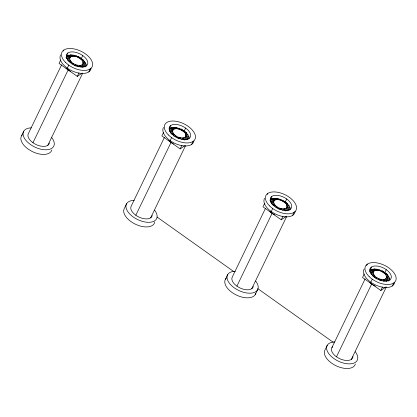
<?xml version="1.0" encoding="UTF-8"?>
<svg xmlns="http://www.w3.org/2000/svg" width="417" height="417" viewBox="0 0 417 417"><rect width="100%" height="100%" fill="white"/><g stroke="black" fill="none" stroke-linecap="round" stroke-linejoin="round"><path stroke-width="0.63" d="M75.884 66.162L76.155 64.984C73.324 63.822 70.03 61.867 69.639 58.526L70.666 56.759C76.316 54.309 80.888 59.615 85.104 62.347L86.09 64.312L86.361 66.152L83.139 63.129L82.352 60.741M178.721 138.679L178.992 137.495C176.162 136.333 172.873 134.383 172.482 131.042L173.503 129.275C179.159 126.825 183.73 132.126 187.947 134.858L188.932 136.823L189.198 138.668L185.977 135.645L185.19 133.258M279.817 209.574L280.083 208.396C277.253 207.233 273.964 205.284 273.573 201.943L274.594 200.17C280.25 197.726 284.821 203.027 289.038 205.758L290.023 207.723L290.289 209.563L287.068 206.54L286.281 204.158M379.387 280.245L379.658 279.067C376.827 277.904 373.533 275.955 373.147 272.614L374.169 270.841C379.819 268.397 384.391 273.698 388.608 276.429L389.593 278.394L389.864 280.234L386.642 277.211L385.855 274.829M73.168 64.885L73.46 63.665M176.005 137.401L176.297 136.182M277.096 208.302L277.388 207.082M376.671 278.973L376.963 277.753M76.155 64.984L80.137 65.5L82.113 64.896L83.139 63.129M178.992 137.495L182.98 138.017L184.955 137.412L185.977 135.645M280.083 208.396L284.071 208.917L286.046 208.312L287.068 206.54M379.658 279.067L383.64 279.588L385.621 278.983L386.642 277.211M71.01 62.998L71.39 61.867M173.665 136.078L174.228 134.383M274.944 206.41L275.319 205.279M374.325 277.649L374.893 275.95M21.522 135.833L23.759 131.204M63.332 51.062L63.817 50.056M60.741 59.892L59.037 63.415L77.312 76.4L81.987 73.204M61.612 64.817L28.377 133.565A11.577 6.286 25.8 0 0 36.441 144.72A11.577 6.286 25.8 0 0 49.378 143.057M70.666 56.759L66.454 55.987L67.914 52.969M67.319 68.138L68.774 65.12M32.969 142.734L68.174 69.91M82.764 55.555L81.305 58.573L79.97 58.38M77.312 76.4L79.016 72.881M47.819 145.319L82.743 73.079M88.826 71.886L90.28 68.868M126.601 203.72L124.365 208.349A16.769 9.106 25.8 0 0 136.208 224.575A16.769 9.106 25.8 0 0 154.816 221.896M163.579 132.408L161.879 135.926L180.154 148.916L184.825 145.721M164.454 137.334L131.219 206.081A11.577 6.286 25.8 0 0 139.283 217.236A11.577 6.286 25.8 0 0 152.221 215.573M173.503 129.275L169.292 128.504L170.751 125.486M170.157 140.654L171.616 137.636M135.812 215.25L171.017 142.421M185.601 128.071L184.142 131.089L182.808 130.896M180.154 148.916L181.854 145.397M150.662 217.836L185.586 145.59M191.664 144.402L193.123 141.384M225.456 279.244L227.692 274.621M267.261 194.478L267.745 193.472M264.67 203.308L262.971 206.827L281.246 219.816L285.921 216.621M265.546 208.229L232.311 276.977A11.577 6.286 25.8 0 0 240.374 288.131A11.577 6.286 25.8 0 0 253.312 286.474M274.594 200.17L270.383 199.399L271.842 196.381M271.248 211.549L272.708 208.536M236.903 286.145L272.108 213.322M286.693 198.972L285.233 201.984L283.899 201.792M281.246 219.816L282.945 216.293M251.753 288.731L286.677 216.491M292.755 215.297L294.214 212.279M255.303 294.485L257.539 289.862M327.262 345.292L325.025 349.915A16.769 9.106 25.8 0 0 336.368 365.918A16.769 9.106 25.8 0 0 355.341 364.062M366.59 265.65L367.32 264.143M364.244 273.979L362.545 277.498L380.815 290.487L386.012 286.932M331.885 347.648L365.115 278.9M374.169 270.841L369.957 270.07L371.417 267.052M370.822 282.22L372.282 279.208M336.477 356.816L371.683 283.993M386.267 269.643L384.808 272.655L383.473 272.463M380.815 290.487L382.519 286.964M351.322 359.402L386.246 287.162M392.329 285.968L393.789 282.95M74.591 65.615L75.451 64.687M177.428 138.126L178.288 137.198M278.52 209.026L279.38 208.099M378.094 279.698L378.954 278.77M71.974 64.166L72.808 63.275M174.812 136.682L175.651 135.791M275.903 207.577L276.742 206.691M375.477 278.248L376.311 277.362M69.947 62.315L70.838 61.408M172.784 134.827L173.68 133.925M273.875 205.727L274.772 204.82M373.001 276.852L374.346 275.491M72.188 56.352L66.454 55.987L67.491 55.279M175.025 128.869L169.292 128.504L170.334 127.79M276.117 199.769L270.383 199.399L271.941 198.336M375.691 270.44L369.957 270.07L371.516 269.007M66.454 55.987C73.022 53.032 80.961 57.03 85.104 62.347L82.821 62.164M169.292 128.504C175.859 125.548 183.803 129.546 187.947 134.858L185.659 134.681M270.383 199.399C276.951 196.449 284.894 200.447 289.038 205.758L286.75 205.576M369.957 270.07C376.525 267.12 384.464 271.118 388.608 276.429L386.324 276.247M68.795 61.554L70.426 60.913M171.632 134.065L173.269 133.43M272.728 204.966L274.36 204.325M372.298 275.637L373.929 274.996M67.398 59.824L69.712 58.995M170.24 132.34L172.549 131.511M271.331 203.235L273.641 202.407M370.906 273.906L373.215 273.078M66.631 58.364L70.249 57.473M169.469 130.881L173.091 129.989M270.56 201.776L274.183 200.885M370.134 272.447L373.752 271.556M66.626 58.703L69.639 58.526M169.469 131.219L172.482 131.042M270.56 202.12L273.573 201.943M370.134 272.786L373.147 272.614M67.632 60.533L70.176 60.418M170.475 133.049L173.019 132.929M271.566 203.944L274.11 203.83M371.771 274.589L373.679 274.501M65.922 57.202L70.369 57.072M169.396 129.697L173.206 129.588M269.851 200.613L274.297 200.483M369.426 271.285L373.872 271.154M81.94 60.246L83.473 60.387L80.517 58.839M184.778 132.762L186.31 132.903L183.36 131.355M285.869 203.658L287.407 203.798L284.451 202.25M385.444 274.329L386.976 274.469L384.021 272.921M68.242 55.195L72.641 56.154M171.085 127.711L175.479 128.671M272.176 198.612L276.57 199.566M371.745 269.283L376.144 270.237M75.248 56.436L70.536 54.903L73.22 56.081M178.09 128.947L173.373 127.42L176.063 128.592M279.182 199.847L274.464 198.315L277.154 199.493M378.756 270.518L374.039 268.986L376.723 270.164M73.168 55.127L75.92 56.488M176.01 127.638L178.757 129.004M277.102 198.539L279.849 199.905M376.671 269.21L379.423 270.576M83.072 62.659L86.09 64.312M185.909 135.176L188.932 136.823M287 206.076L290.023 207.723M386.575 276.747L389.593 278.394M78.62 57.692L75.967 55.852L76.629 56.676M181.458 130.203L178.81 128.363L179.466 129.187M282.549 201.103L279.901 199.263L280.558 200.087M382.123 271.775L379.475 269.935L380.132 270.758M382.269 270.852L387.852 274.824M283.711 200.905L287.772 203.793M181.098 128.926L186.68 132.893M78.255 56.41L83.843 60.376M157.105 217.095L233.989 271.738M257.696 288.585L333.251 342.284M384.093 279.385L386.392 281.428M284.524 208.714L286.823 210.757M183.433 137.818L185.727 139.857M80.59 65.302L82.889 67.34M385.913 278.671L388.529 281.037M286.343 208L288.955 210.366M185.252 137.099L187.864 139.466M82.41 64.583L85.026 66.955M386.523 277.613L388.68 280.771M286.953 206.941L289.106 210.1M185.857 136.046L188.015 139.205M83.019 63.53L85.177 66.689M383.64 279.588L384.693 281.183M284.071 208.917L285.468 211.044M182.98 138.017L184.377 140.148M80.137 65.5L81.19 67.101M381.034 279.307L382.071 280.917M281.459 208.636L282.502 210.246M180.368 137.735L181.405 139.351M77.531 65.224L78.568 66.835M385.621 278.983L386.924 281.022M286.046 208.312L287.355 210.35M184.955 137.412L186.263 139.45M82.113 64.896L83.421 66.934M382.248 271.113L382.827 272.072M282.674 200.441L283.252 201.401M181.583 129.541L182.161 130.505M78.745 57.025L79.319 57.989M380.367 279.249L380.653 280.417M280.792 208.578L281.079 209.746M179.701 137.683L179.988 138.851M76.864 65.167L77.15 66.334M383.061 279.661L383.468 281.339M283.487 208.99L283.763 210.111M182.396 138.09L182.672 139.21M79.558 65.578L79.829 66.699M91.12 68.409A16.769 9.106 25.8 0 1 72.511 71.088A16.769 9.106 25.8 0 1 60.668 54.862M173.576 143.969A11.577 6.286 25.8 0 1 168.843 140.607M51.838 149.979A16.769 9.106 25.8 0 1 31.88 151.35L28.174 149.109A16.769 9.106 25.8 0 1 22.247 134.868M51.776 137.673A16.769 9.106 25.8 0 1 46.793 149.771A16.769 9.106 25.8 0 1 25.119 139.341A16.769 9.106 25.8 0 1 31.358 127.852M70.734 71.458A11.577 6.286 25.8 0 1 66.006 68.096M193.957 140.925A16.769 9.106 25.8 0 1 175.348 143.604A16.769 9.106 25.8 0 1 163.506 127.373M154.618 210.189A16.769 9.106 25.8 0 1 149.635 222.287A16.769 9.106 25.8 0 1 127.962 211.857A16.769 9.106 25.8 0 1 134.201 200.368M295.121 211.21A16.769 9.106 25.8 0 1 276.945 214.719A16.769 9.106 25.8 0 1 264.597 198.273M255.71 281.089A16.769 9.106 25.8 0 1 250.726 293.182A16.769 9.106 25.8 0 1 229.053 282.757A16.769 9.106 25.8 0 1 235.292 271.264M255.772 293.391A16.769 9.106 25.8 0 1 235.813 294.767A16.769 9.106 25.8 0 1 226.181 278.28M274.667 214.87A11.577 6.286 25.8 0 1 269.94 211.508M394.623 282.497A16.769 9.106 25.8 0 1 376.014 285.176A16.769 9.106 25.8 0 1 364.171 268.944M355.279 351.76A16.769 9.106 25.8 0 1 350.301 363.853A16.769 9.106 25.8 0 1 328.622 353.428A16.769 9.106 25.8 0 1 334.861 341.935M375.331 286.057A11.577 6.286 25.8 0 1 374.242 285.541M373.705 285.259A11.577 6.286 25.8 0 1 369.905 282.554M352.49 358.172A11.577 6.286 25.8 0 1 338.145 357.885A11.577 6.286 25.8 0 1 332.589 346.782M352.959 356.582A11.577 6.286 25.8 0 1 352.725 357.677M65.631 62.493A16.769 9.106 25.8 0 0 91.975 67.085A16.769 9.106 25.8 0 0 73.543 48.81A16.769 9.106 25.8 0 0 65.631 62.493M168.473 135.009A16.769 9.106 25.8 0 0 194.812 139.596A16.769 9.106 25.8 0 0 176.381 121.326A16.769 9.106 25.8 0 0 168.473 135.009M269.564 205.909A16.769 9.106 25.8 0 0 295.903 210.496A16.769 9.106 25.8 0 0 277.472 192.227A16.769 9.106 25.8 0 0 269.564 205.909M69.165 61.554A11.577 6.286 25.8 0 0 87.351 64.724A11.577 6.286 25.8 0 0 74.627 52.109A11.577 6.286 25.8 0 0 69.165 61.554M172.007 134.071A11.577 6.286 25.8 0 0 190.194 137.24A11.577 6.286 25.8 0 0 177.465 124.626A11.577 6.286 25.8 0 0 172.007 134.071M273.099 204.971A11.577 6.286 25.8 0 0 291.285 208.135A11.577 6.286 25.8 0 0 278.561 195.521A11.577 6.286 25.8 0 0 273.099 204.971M369.139 276.58A16.769 9.106 25.8 0 0 395.478 281.167A16.769 9.106 25.8 0 0 377.046 262.898A16.769 9.106 25.8 0 0 369.139 276.58M372.673 275.642A11.577 6.286 25.8 0 0 390.859 278.806A11.577 6.286 25.8 0 0 378.13 266.192A11.577 6.286 25.8 0 0 372.673 275.642"/></g></svg>
